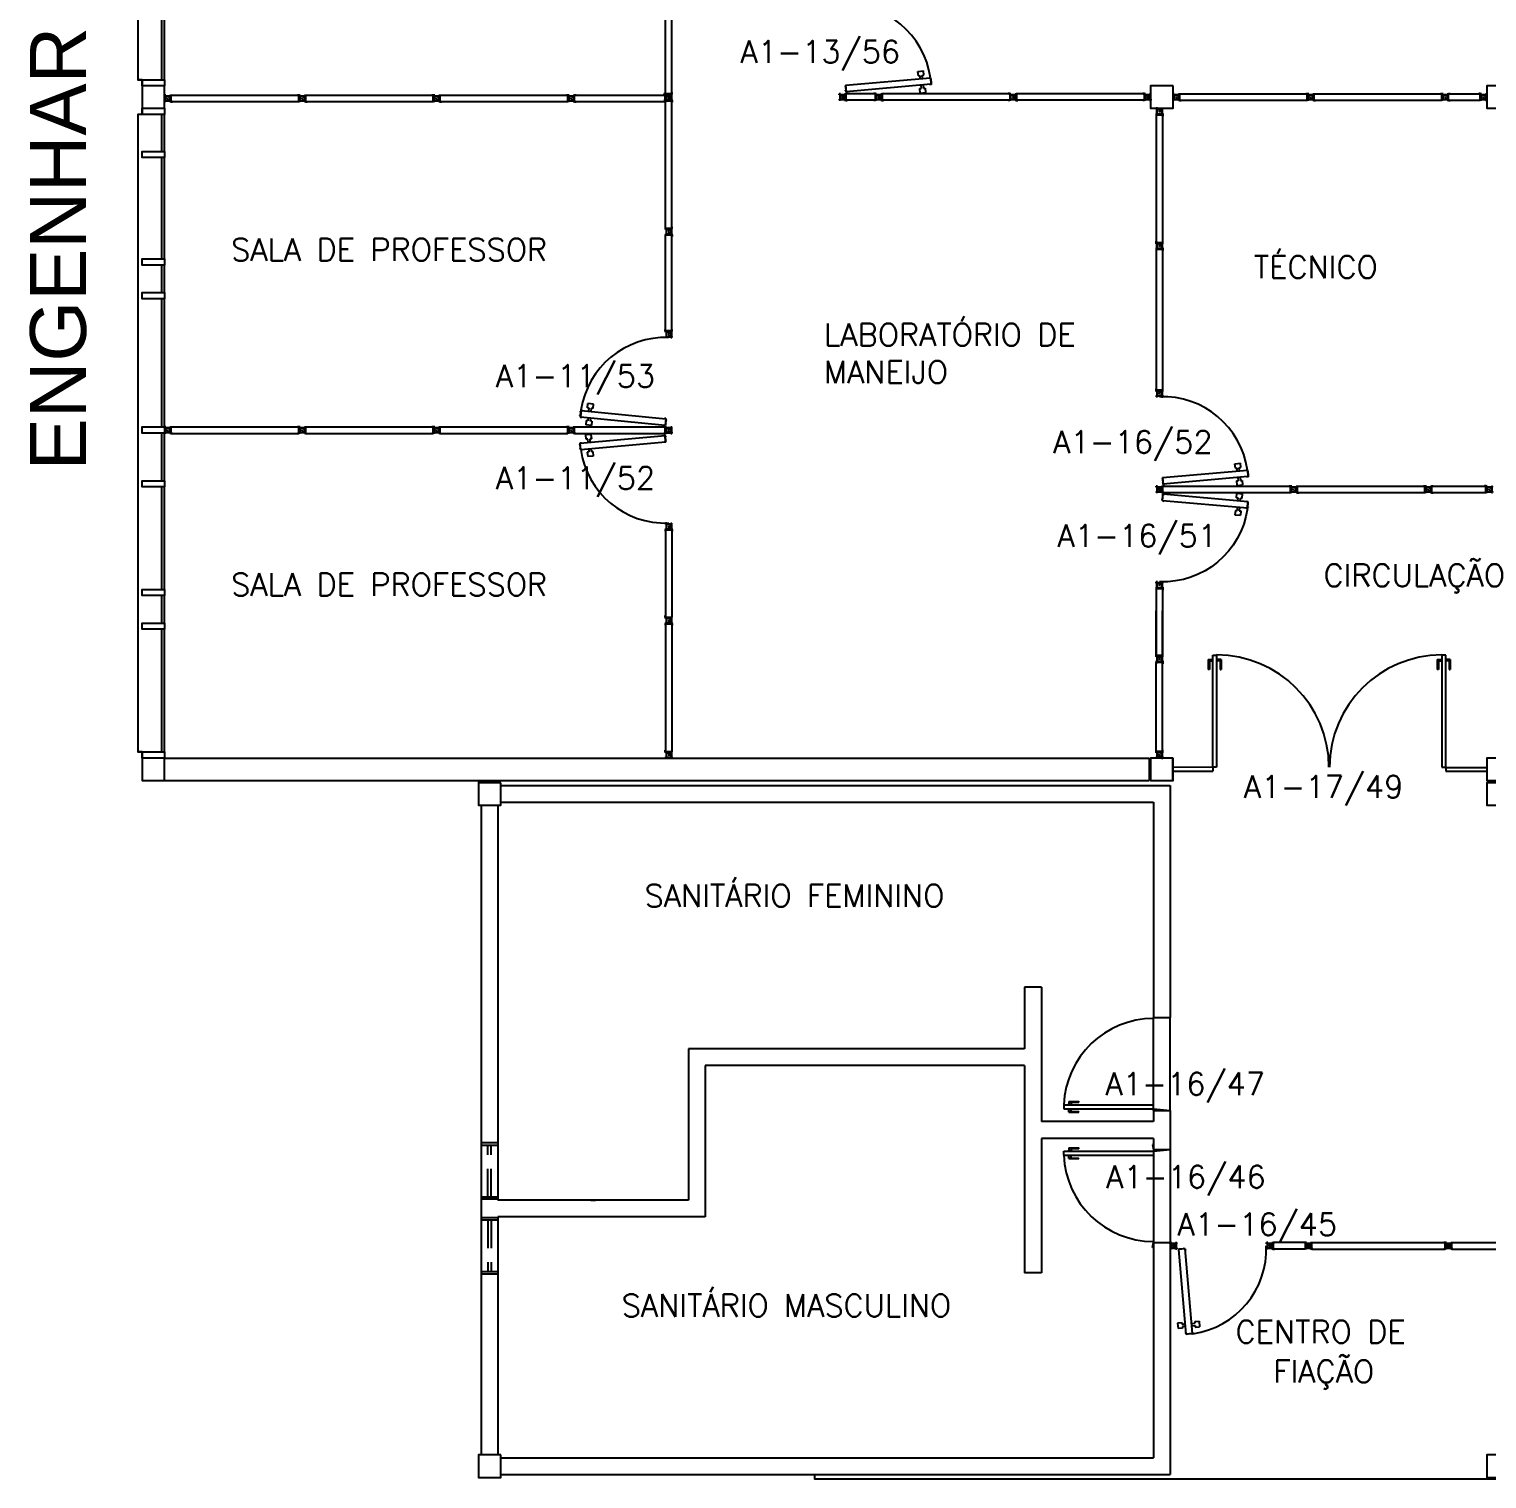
# Model space of a CAD drawing. Header units: millimetres. Extents: x 2280 to 2568, y 1267 to 1403.
# Drawn here: x 2287.02 to 2300.03, y 1309.5 to 1322.44 of the extents above; entities that cross this region are included whole.
import ezdxf

# ---------------------------------------------------------------- set-up
doc = ezdxf.new("R2010")
doc.units = ezdxf.units.MM
doc.linetypes.add('HIDDEN', pattern=[0.375, 0.25, -0.125])
for name, color, linetype in [('ALV', 2, 'Continuous'), ('ALVENARIA', 2, 'Continuous'), ('DIV', 2, 'Continuous'), ('ENDEREÇO NOVO', 2, 'Continuous'), ('ESQ', 1, 'Continuous'), ('ESTRUT', 2, 'Continuous'), ('JAN2', 1, 'HIDDEN'), ('MACANETA', 2, 'Continuous'), ('MARCO', 2, 'Continuous'), ('PL-Áreas-Depto', 2, 'Continuous'), ('PORTA', 2, 'Continuous'), ('SOLEIRA', 1, 'Continuous'), ('TEXTO', 2, 'Continuous'), ('USO', 2, 'Continuous')]:
    doc.layers.add(name, color=color, linetype=linetype)
doc.styles.get("Standard").update_dxf_attribs({"font": 'arial.ttf'})
doc.styles.add('UNB-100', font='simplex.shx', dxfattribs={"height": 0.2})

# ---------------------------------------------------------------- blocks, each defined once
blk = doc.blocks.new('DOOR80')
at = {"layer": 'MACANETA', "color": 1}
for p, q in [((-0.015, -0.665), (-0.01, -0.665)), ((-0.015, -0.755), (-0.015, -0.665)), ((-0.015, -0.755), (0.012, -0.755)), ((-0.01, -0.755), (-0.01, -0.665)), ((-0.01, -0.735), (0.012, -0.735)), ((0.012, -0.763), (0.012, -0.728)), ((0.012, -0.728), (0.015, -0.728)), ((0.012, -0.763), (0.015, -0.763)), ((0.053, -0.728), (0.05, -0.728)), ((0.053, -0.763), (0.05, -0.763)), ((0.053, -0.763), (0.053, -0.728)), ((0.075, -0.735), (0.053, -0.735)), ((0.08, -0.755), (0.053, -0.755)), ((0.08, -0.665), (0.075, -0.665)), ((0.075, -0.755), (0.075, -0.665)), ((0.08, -0.755), (0.08, -0.665))]:
    blk.add_line(p, q, dxfattribs=at)
at = {"layer": 'PORTA'}
for p, q in [((0.015, -0.8), (0.015, 0)), ((0.015, 0), (0.05, 0)), ((0.05, -0.8), (0.05, 0)), ((0.05, -0.8), (0.015, -0.8))]:
    blk.add_line(p, q, dxfattribs=at)
at = {"layer": 'PORTA', "color": 1}
blk.add_arc((0.02, 0), 0.8, 272.1491, 0, dxfattribs=at)
blk = doc.blocks.new('DOOR-80')
at = {"layer": 'MACANETA', "color": 1}
for p, q in [((-0.08, -0.755), (-0.08, -0.665)), ((-0.08, -0.665), (-0.075, -0.665)), ((-0.08, -0.755), (-0.053, -0.755)), ((-0.075, -0.755), (-0.075, -0.665)), ((-0.075, -0.735), (-0.053, -0.735)), ((-0.053, -0.728), (-0.05, -0.728)), ((-0.053, -0.763), (-0.053, -0.728)), ((-0.053, -0.763), (-0.05, -0.763)), ((-0.012, -0.728), (-0.015, -0.728)), ((-0.012, -0.763), (-0.015, -0.763)), ((-0.012, -0.763), (-0.012, -0.728)), ((0.01, -0.735), (-0.012, -0.735)), ((0.015, -0.755), (-0.012, -0.755)), ((0.01, -0.755), (0.01, -0.665)), ((0.015, -0.665), (0.01, -0.665)), ((0.015, -0.755), (0.015, -0.665))]:
    blk.add_line(p, q, dxfattribs=at)
at = {"layer": 'PORTA'}
for p, q in [((-0.05, -0.8), (-0.05, 0)), ((-0.015, 0), (-0.05, 0)), ((-0.015, -0.8), (-0.015, 0)), ((-0.05, -0.8), (-0.015, -0.8))]:
    blk.add_line(p, q, dxfattribs=at)
at = {"layer": 'PORTA', "color": 1}
blk.add_arc((-0.02, 0), 0.8, 180, 267.8509, dxfattribs=at)
blk = doc.blocks.new('ESQ6')
at = {"layer": 'ESQ'}
for p, q in [((-0.24, 5.745), (-0.24, 0.055)), ((-0.2, 5.745), (-0.24, 5.745)), ((-0.2, 5.745), (-0.2, 5.745)), ((-0.025, 5.415), (-0.025, 5.745)), ((0, 5.415), (0, 5.745)), ((-0.025, 4.455), (-0.025, 5.36)), ((0, 4.455), (0, 5.36)), ((-0.025, 4.155), (-0.025, 4.4)), ((0, 4.155), (0, 4.4)), ((-0.025, 2.955), (-0.025, 4.1)), ((0, 2.955), (0, 4.1)), ((-0.025, 2.475), (-0.025, 2.9)), ((0, 2.475), (0, 2.9)), ((-0.025, 1.505), (-0.025, 2.42)), ((0, 1.505), (0, 2.42)), ((-0.025, 1.205), (-0.025, 1.45)), ((0, 1.205), (0, 1.45)), ((-0.025, 0.055), (-0.025, 1.15)), ((0, 0.055), (0, 1.15)), ((-0.2, 0.055), (-0.24, 0.055))]:
    blk.add_line(p, q, dxfattribs=at)
for points in [[(0, 5.745), (-0.2, 5.745), (-0.2, 5.8), (0, 5.8)], [(0, 5.36), (-0.2, 5.36), (-0.2, 5.415), (0, 5.415)], [(0, 4.4), (-0.2, 4.4), (-0.2, 4.455), (0, 4.455)], [(0, 4.1), (-0.2, 4.1), (-0.2, 4.155), (0, 4.155)], [(0, 2.9), (-0.2, 2.9), (-0.2, 2.955), (0, 2.955)], [(0, 2.42), (-0.2, 2.42), (-0.2, 2.475), (0, 2.475)], [(0, 1.45), (-0.2, 1.45), (-0.2, 1.505), (0, 1.505)], [(0, 1.15), (-0.2, 1.15), (-0.2, 1.205), (0, 1.205)], [(0, 0), (-0.2, 0), (-0.2, 0.055), (0, 0.055)]]:
    blk.add_lwpolyline(points, close=True, dxfattribs=at)
blk = doc.blocks.new('DIV12')
for p, q in [((-0.005, 0), (0.005, 0)), ((0, -0.005), (0, 0.005)), ((0.024, 0.018), (0.028, 0.018)), ((0.024, 0.018), (0.024, 0.016)), ((0.024, 0.016), (0.028, 0.016)), ((0.028, 0.03), (0.043, 0.03)), ((0.028, 0.018), (0.028, 0.03)), ((0.028, -0.017), (0.028, 0.016)), ((0.03, 0.028), (1.169, 0.028)), ((0.03, -0.029), (0.03, 0.028)), ((0.043, 0.03), (0.043, 0.028)), ((1.157, 0.03), (1.157, 0.028)), ((1.171, 0.03), (1.157, 0.03)), ((1.169, -0.029), (1.169, 0.028)), ((1.171, 0.018), (1.171, 0.03)), ((1.176, 0.018), (1.171, 0.018)), ((1.176, 0.016), (1.171, 0.016)), ((1.171, -0.017), (1.171, 0.016)), ((1.176, 0.018), (1.176, 0.016)), ((1.195, 0), (1.205, 0)), ((1.2, -0.005), (1.2, 0.005)), ((0.024, -0.017), (0.028, -0.017)), ((0.024, -0.017), (0.024, -0.019)), ((0.024, -0.019), (0.028, -0.019)), ((0.028, -0.031), (0.028, -0.019)), ((0.028, -0.031), (0.043, -0.031)), ((0.03, -0.029), (1.169, -0.029)), ((0.043, -0.029), (0.043, -0.031)), ((1.157, -0.029), (1.157, -0.031)), ((1.171, -0.031), (1.157, -0.031)), ((1.176, -0.017), (1.171, -0.017)), ((1.176, -0.019), (1.171, -0.019)), ((1.171, -0.031), (1.171, -0.019)), ((1.176, -0.017), (1.176, -0.019))]:
    blk.add_line(p, q)
blk = doc.blocks.new('MTDIV')
for p, q in [((-0.0285, 0.0185), (-0.0285, 0.0285)), ((-0.0185, 0.0285), (-0.0285, 0.0285)), ((-0.0265, 0.0185), (-0.0285, 0.0185)), ((-0.0265, 0.0235), (-0.0265, 0.0265)), ((-0.0265, 0.0265), (-0.0185, 0.0265)), ((-0.0265, 0.0235), (0.0265, 0.0235)), ((-0.0215, 0.0235), (-0.0265, 0.0235)), ((-0.0265, 0.0185), (-0.0265, 0.0215)), ((-0.0265, 0.0215), (-0.0235, 0.0215)), ((-0.0235, 0.0215), (-0.0235, -0.0215)), ((-0.0215, 0.0235), (-0.0215, 0.0215)), ((-0.0215, 0.0215), (0.0215, 0.0215)), ((-0.0215, 0.0195), (0.0195, 0.0195)), ((-0.0215, 0.0195), (-0.0215, -0.0195)), ((-0.0185, 0.0265), (-0.0185, 0.0285)), ((-0.0049, 0), (0.0049, 0)), ((0, -0.0049), (0, 0.0049)), ((0.0115, 0.0095), (0.0115, 0.0075)), ((0.0195, 0.0095), (0.0115, 0.0095)), ((0.0215, 0.0075), (0.0115, 0.0075)), ((0.0135, 0.0075), (0.0135, 0.0055)), ((0.0215, 0.0055), (0.0135, 0.0055)), ((0.0185, 0.0265), (0.0185, 0.0285)), ((0.0185, 0.0285), (0.0285, 0.0285)), ((0.0185, 0.0265), (0.0265, 0.0265)), ((0.0195, 0.0195), (0.0195, 0.0095)), ((0.0215, 0.0235), (0.0215, 0.0075)), ((0.0215, 0.0235), (0.0265, 0.0235)), ((0.0215, 0.0055), (0.0215, -0.0055)), ((0.0235, 0.0215), (0.0235, -0.0215)), ((0.0265, 0.0215), (0.0235, 0.0215)), ((0.0265, 0.0235), (0.0265, 0.0265)), ((0.0265, 0.0185), (0.0265, 0.0215)), ((0.0265, 0.0185), (0.0285, 0.0185)), ((0.0285, 0.0185), (0.0285, 0.0285)), ((-0.0285, -0.0185), (-0.0285, -0.0285)), ((-0.0285, -0.0185), (-0.0265, -0.0185)), ((-0.0185, -0.0285), (-0.0285, -0.0285)), ((-0.0265, -0.0185), (-0.0265, -0.0215)), ((-0.0265, -0.0215), (-0.0235, -0.0215)), ((0.0265, -0.0235), (-0.0265, -0.0235)), ((-0.0265, -0.0235), (-0.0265, -0.0265)), ((-0.0215, -0.0235), (-0.0265, -0.0235)), ((-0.0185, -0.0265), (-0.0265, -0.0265)), ((-0.0215, -0.0195), (0.0195, -0.0195)), ((-0.0215, -0.0215), (0.0215, -0.0215)), ((-0.0215, -0.0215), (-0.0215, -0.0235)), ((-0.0185, -0.0265), (-0.0185, -0.0285)), ((0.0115, -0.0075), (0.0115, -0.0095)), ((0.0215, -0.0075), (0.0115, -0.0075)), ((0.0195, -0.0095), (0.0115, -0.0095)), ((0.0135, -0.0055), (0.0135, -0.0075)), ((0.0215, -0.0055), (0.0135, -0.0055)), ((0.0185, -0.0265), (0.0185, -0.0285)), ((0.0265, -0.0265), (0.0185, -0.0265)), ((0.0185, -0.0285), (0.0285, -0.0285)), ((0.0195, -0.0095), (0.0195, -0.0195)), ((0.0215, -0.0075), (0.0215, -0.0235)), ((0.0215, -0.0235), (0.0265, -0.0235)), ((0.0265, -0.0215), (0.0235, -0.0215)), ((0.0265, -0.0185), (0.0265, -0.0215)), ((0.0285, -0.0185), (0.0265, -0.0185)), ((0.0265, -0.0235), (0.0265, -0.0265)), ((0.0285, -0.0185), (0.0285, -0.0285))]:
    blk.add_line(p, q)
blk = doc.blocks.new('PLXD')
at = {"color": 2}
for p, q in [((-0.172, 0.786), (-0.161, 0.787)), ((-0.172, 0.786), (-0.171, 0.772)), ((-0.17, 0.784), (-0.114, 0.789)), ((-0.17, 0.784), (-0.103, 0.028)), ((-0.159, 0.792), (-0.161, 0.792)), ((-0.161, 0.792), (-0.161, 0.787)), ((-0.159, 0.792), (-0.159, 0.787)), ((-0.159, 0.787), (-0.126, 0.79)), ((-0.124, 0.795), (-0.126, 0.795)), ((-0.124, 0.795), (-0.124, 0.79)), ((-0.124, 0.79), (-0.112, 0.791)), ((-0.114, 0.789), (-0.046, 0.033)), ((-0.112, 0.791), (-0.11, 0.777)), ((-0.169, 0.772), (-0.171, 0.772)), ((-0.105, 0.026), (-0.106, 0.04)), ((-0.104, 0.04), (-0.106, 0.04)), ((-0.105, 0.026), (-0.093, 0.027)), ((-0.103, 0.028), (-0.046, 0.033)), ((-0.092, 0.022), (-0.093, 0.027)), ((-0.09, 0.022), (-0.092, 0.022)), ((-0.091, 0.027), (-0.058, 0.03)), ((-0.09, 0.022), (-0.091, 0.027)), ((-0.057, 0.025), (-0.058, 0.03)), ((-0.055, 0.025), (-0.057, 0.025)), ((-0.056, 0.03), (-0.044, 0.031)), ((-0.055, 0.025), (-0.056, 0.03)), ((-0.045, 0.045), (-0.047, 0.045)), ((-0.044, 0.031), (-0.045, 0.045)), ((-0.008, 0), (0.006, 0)), ((0, 0.007), (0, -0.006))]:
    blk.add_line(p, q, dxfattribs=at)
for p, q in [((-0.126, 0.795), (-0.126, 0.79)), ((-0.11, 0.777), (-0.112, 0.777))]:
    blk.add_line(p, q)
at = {"color": 1}
for p, q in [((-0.194, 0.727), (-0.233, 0.723)), ((-0.229, 0.673), (-0.233, 0.723)), ((-0.189, 0.677), (-0.229, 0.673)), ((-0.192, 0.712), (-0.194, 0.727)), ((-0.164, 0.714), (-0.192, 0.712)), ((-0.162, 0.694), (-0.19, 0.692)), ((-0.189, 0.677), (-0.19, 0.692)), ((-0.107, 0.719), (-0.079, 0.722)), ((-0.106, 0.7), (-0.077, 0.702)), ((-0.08, 0.737), (-0.041, 0.74)), ((-0.079, 0.722), (-0.08, 0.737)), ((-0.076, 0.687), (-0.077, 0.702)), ((-0.076, 0.687), (-0.036, 0.691)), ((-0.036, 0.691), (-0.041, 0.74))]:
    blk.add_line(p, q, dxfattribs=at)
blk.add_arc((-0.064, 0.029), 0.764, 98.125, 182.1419, dxfattribs=at)
blk = doc.blocks.new('PLXE')
at = {"color": 2}
for p, q in [((0.121, 0.788), (0.047, 0.032)), ((0.178, 0.782), (0.103, 0.027)), ((0.119, 0.79), (0.118, 0.776)), ((0.131, 0.789), (0.119, 0.79)), ((0.178, 0.782), (0.121, 0.788)), ((0.131, 0.794), (0.133, 0.794)), ((0.131, 0.794), (0.131, 0.789)), ((0.133, 0.794), (0.133, 0.789)), ((0.166, 0.786), (0.133, 0.789)), ((0.166, 0.791), (0.168, 0.79)), ((0.166, 0.791), (0.166, 0.786)), ((0.168, 0.79), (0.168, 0.785)), ((0.18, 0.784), (0.168, 0.785)), ((0.18, 0.784), (0.178, 0.77)), ((0.118, 0.776), (0.12, 0.776)), ((0.176, 0.77), (0.178, 0.77)), ((-0.008, 0), (0.008, 0)), ((0, 0.006), (0, -0.007)), ((0.044, 0.031), (0.046, 0.045)), ((0.056, 0.029), (0.044, 0.031)), ((0.046, 0.045), (0.048, 0.045)), ((0.103, 0.027), (0.047, 0.032)), ((0.056, 0.024), (0.056, 0.029)), ((0.056, 0.024), (0.058, 0.024)), ((0.091, 0.026), (0.058, 0.029)), ((0.058, 0.024), (0.058, 0.029)), ((0.091, 0.021), (0.091, 0.026)), ((0.091, 0.021), (0.093, 0.021)), ((0.105, 0.025), (0.093, 0.026)), ((0.093, 0.021), (0.093, 0.026)), ((0.104, 0.039), (0.106, 0.039)), ((0.105, 0.025), (0.106, 0.039))]:
    blk.add_line(p, q, dxfattribs=at)
at = {"color": 1}
for p, q in [((0.043, 0.69), (0.048, 0.74)), ((0.082, 0.686), (0.043, 0.69)), ((0.087, 0.736), (0.048, 0.74)), ((0.082, 0.686), (0.084, 0.701)), ((0.112, 0.698), (0.084, 0.701)), ((0.086, 0.721), (0.087, 0.736)), ((0.114, 0.718), (0.086, 0.721)), ((0.169, 0.693), (0.197, 0.69)), ((0.171, 0.713), (0.199, 0.71)), ((0.195, 0.675), (0.197, 0.69)), ((0.195, 0.675), (0.235, 0.671)), ((0.199, 0.71), (0.2, 0.725)), ((0.2, 0.725), (0.24, 0.721)), ((0.235, 0.671), (0.24, 0.721))]:
    blk.add_line(p, q, dxfattribs=at)
blk.add_arc((0.065, 0.028), 0.764, 357.9063, 81.358, dxfattribs=at)
blk = doc.blocks.new('PDFT')
at = {"color": 1}
for p, q in [((0.318, 0.979), (0.318, 0.889)), ((0.318, 0.979), (0.358, 0.979)), ((0.328, 0.969), (0.328, 0.889)), ((0.328, 0.969), (0.358, 0.969)), ((0.433, 0.979), (0.393, 0.979)), ((0.423, 0.969), (0.393, 0.969)), ((0.423, 0.969), (0.423, 0.889)), ((0.433, 0.979), (0.433, 0.889)), ((2.362, 0.979), (2.362, 0.889)), ((2.362, 0.979), (2.402, 0.979)), ((2.372, 0.969), (2.372, 0.889)), ((2.372, 0.969), (2.402, 0.969)), ((2.477, 0.979), (2.437, 0.979)), ((2.467, 0.969), (2.437, 0.969)), ((2.467, 0.969), (2.467, 0.889)), ((2.477, 0.979), (2.477, 0.889)), ((0.328, 0.889), (0.318, 0.889)), ((0.423, 0.889), (0.433, 0.889)), ((2.372, 0.889), (2.362, 0.889)), ((2.467, 0.889), (2.477, 0.889))]:
    blk.add_line(p, q, dxfattribs=at)
at = {"color": 2}
for p, q in [((0.358, 0.018), (0.358, 1.019)), ((0.358, 1.019), (0.393, 1.019)), ((0.393, 1.019), (0.393, 0.018)), ((2.402, 1.019), (2.402, 0.018)), ((2.437, 1.019), (2.402, 1.019)), ((2.437, 0.018), (2.437, 1.019)), ((0.358, 0.018), (0, 0.017)), ((0, 0.017), (0, -0.017)), ((0.393, 0.018), (0.358, 0.018)), ((0.358, 0.018), (0.358, -0.017)), ((2.402, 0.018), (2.437, 0.018)), ((2.437, 0.017), (2.437, -0.017)), ((2.437, 0.017), (2.805, 0.017)), ((2.805, 0.017), (2.805, -0.017)), ((0, -0.017), (0.358, -0.017)), ((2.437, -0.017), (2.805, -0.017))]:
    blk.add_line(p, q, dxfattribs=at)
at = {"color": 1}
for centre, start, end in [((0.393, 0.018), 0.0837, 90), ((2.402, 0.018), 90, 179.9163)]:
    blk.add_arc(centre, 1.002, start, end, dxfattribs=at)
blk = doc.blocks.new('DIV125')
for p, q in [((0, -0.011), (0, 0.011)), ((0.024, 0.018), (0.028, 0.018)), ((0.024, 0.018), (0.024, 0.016)), ((0.024, 0.016), (0.028, 0.016)), ((0.028, 0.03), (0.043, 0.03)), ((0.028, 0.018), (0.028, 0.03)), ((0.028, -0.017), (0.028, 0.016)), ((0.03, 0.028), (1.219, 0.028)), ((0.03, -0.029), (0.03, 0.028)), ((0.043, 0.03), (0.043, 0.028)), ((1.221, 0.03), (1.207, 0.03)), ((1.207, 0.03), (1.207, 0.028)), ((1.219, -0.029), (1.219, 0.028)), ((1.221, 0.018), (1.221, 0.03)), ((1.226, 0.018), (1.221, 0.018)), ((1.221, -0.017), (1.221, 0.016)), ((1.226, 0.016), (1.221, 0.016)), ((1.226, 0.018), (1.226, 0.016)), ((1.25, -0.011), (1.25, 0.011)), ((0.01, 0), (-0.012, 0)), ((0.024, -0.017), (0.028, -0.017)), ((0.024, -0.017), (0.024, -0.019)), ((0.024, -0.019), (0.028, -0.019)), ((0.028, -0.031), (0.028, -0.019)), ((0.028, -0.031), (0.043, -0.031)), ((0.03, -0.029), (1.219, -0.029)), ((0.043, -0.029), (0.043, -0.031)), ((1.207, -0.029), (1.207, -0.031)), ((1.221, -0.031), (1.207, -0.031)), ((1.226, -0.017), (1.221, -0.017)), ((1.221, -0.031), (1.221, -0.019)), ((1.226, -0.019), (1.221, -0.019)), ((1.226, -0.017), (1.226, -0.019)), ((1.24, 0), (1.262, 0))]:
    blk.add_line(p, q)

msp = doc.modelspace()

# ---------------------------------------------------------------- linework, layer by layer
at = {"layer": 'ALV'}
for p, q in [((2297.019, 1315.938), (2297.019, 1315.738)), ((2297.228, 1315.938), (2297.228, 1315.738)), ((2300.032, 1315.938), (2300.032, 1315.738))]:
    msp.add_line(p, q, dxfattribs=at)
at = {"layer": 'ALVENARIA'}
for p, q in [((2288.232, 1315.938), (2297.019, 1315.938)), ((2288.232, 1315.738), (2297.019, 1315.738)), ((2291.232, 1315.693), (2297.207, 1315.693)), ((2297.207, 1315.693), (2297.207, 1313.623)), ((2291.057, 1315.518), (2291.057, 1309.718)), ((2291.207, 1315.518), (2291.207, 1311.993)), ((2291.232, 1315.543), (2297.057, 1315.543)), ((2297.057, 1315.543), (2297.057, 1313.623)), ((2296.057, 1313.893), (2295.907, 1313.893)), ((2295.907, 1313.893), (2295.907, 1313.343)), ((2296.057, 1313.893), (2296.057, 1312.693)), ((2297.057, 1313.623), (2297.207, 1313.623)), ((2295.907, 1313.343), (2292.907, 1313.343)), ((2292.907, 1313.343), (2292.907, 1311.993)), ((2295.907, 1313.193), (2293.057, 1313.193)), ((2293.057, 1313.193), (2293.057, 1311.843)), ((2295.907, 1313.193), (2295.907, 1311.343)), ((2297.057, 1312.793), (2297.057, 1312.693)), ((2297.057, 1312.793), (2297.207, 1312.793)), ((2297.057, 1312.793), (2297.057, 1312.693)), ((2297.207, 1312.793), (2297.207, 1309.543)), ((2297.207, 1312.793), (2297.207, 1312.443)), ((2297.057, 1312.693), (2296.057, 1312.693)), ((2291.207, 1312.503), (2291.057, 1312.503)), ((2297.057, 1312.543), (2296.057, 1312.543)), ((2296.057, 1312.543), (2296.057, 1311.343)), ((2297.057, 1312.543), (2297.057, 1312.443)), ((2297.057, 1312.443), (2297.207, 1312.443)), ((2291.057, 1312.003), (2291.207, 1312.003)), ((2292.907, 1311.993), (2291.207, 1311.993)), ((2292.037, 1311.993), (2292.077, 1311.993)), ((2291.207, 1311.833), (2291.057, 1311.833)), ((2293.057, 1311.843), (2291.207, 1311.843)), ((2291.207, 1311.843), (2291.207, 1309.718)), ((2297.057, 1311.613), (2297.057, 1309.693)), ((2297.057, 1311.613), (2297.207, 1311.613)), ((2297.207, 1311.613), (2297.207, 1309.543)), ((2291.057, 1311.333), (2291.207, 1311.333)), ((2296.057, 1311.343), (2295.907, 1311.343)), ((2291.232, 1309.693), (2297.057, 1309.693)), ((2291.232, 1309.543), (2297.207, 1309.543))]:
    msp.add_line(p, q, dxfattribs=at)
at = {"layer": 'DIV'}
for p, q in [((2291.884, 1321.845), (2291.889, 1321.845)), ((2291.884, 1321.845), (2291.884, 1321.843)), ((2291.884, 1321.843), (2291.889, 1321.843)), ((2291.889, 1321.857), (2291.904, 1321.857)), ((2291.889, 1321.845), (2291.889, 1321.857)), ((2291.889, 1321.81), (2291.889, 1321.843)), ((2291.891, 1321.855), (2292.7, 1321.855)), ((2291.891, 1321.798), (2291.891, 1321.855)), ((2291.904, 1321.857), (2291.904, 1321.855)), ((2292.702, 1321.867), (2292.688, 1321.867)), ((2292.688, 1321.867), (2292.688, 1321.865)), ((2292.702, 1321.857), (2292.688, 1321.857)), ((2292.688, 1321.857), (2292.688, 1321.855)), ((2292.7, 1321.808), (2292.7, 1321.865)), ((2292.7, 1321.798), (2292.7, 1321.855)), ((2292.702, 1321.855), (2292.702, 1321.867)), ((2292.702, 1321.845), (2292.702, 1321.857)), ((2292.707, 1321.855), (2292.702, 1321.855)), ((2292.702, 1321.82), (2292.702, 1321.853)), ((2292.707, 1321.853), (2292.702, 1321.853)), ((2292.707, 1321.845), (2292.702, 1321.845)), ((2292.702, 1321.81), (2292.702, 1321.843)), ((2292.707, 1321.843), (2292.702, 1321.843)), ((2292.707, 1321.855), (2292.707, 1321.853)), ((2292.707, 1321.845), (2292.707, 1321.843)), ((2292.731, 1321.831), (2292.731, 1321.842)), ((2294.287, 1321.838), (2294.277, 1321.838)), ((2294.282, 1321.844), (2294.282, 1321.833)), ((2294.306, 1321.855), (2294.306, 1321.857)), ((2294.306, 1321.857), (2294.311, 1321.857)), ((2294.306, 1321.855), (2294.311, 1321.855)), ((2294.311, 1321.869), (2294.311, 1321.857)), ((2294.311, 1321.869), (2294.325, 1321.869)), ((2294.311, 1321.855), (2294.311, 1321.822)), ((2294.313, 1321.867), (2294.313, 1321.81)), ((2294.573, 1321.867), (2294.313, 1321.867)), ((2294.325, 1321.867), (2294.325, 1321.869)), ((2294.575, 1321.869), (2294.561, 1321.869)), ((2294.561, 1321.867), (2294.561, 1321.869)), ((2294.573, 1321.867), (2294.573, 1321.81)), ((2294.575, 1321.869), (2294.575, 1321.857)), ((2294.58, 1321.857), (2294.575, 1321.857)), ((2294.58, 1321.855), (2294.575, 1321.855)), ((2294.575, 1321.855), (2294.575, 1321.822)), ((2294.58, 1321.855), (2294.58, 1321.857)), ((2294.609, 1321.838), (2294.599, 1321.838)), ((2294.604, 1321.844), (2294.604, 1321.833)), ((2299.656, 1321.838), (2299.666, 1321.838)), ((2299.661, 1321.833), (2299.661, 1321.844)), ((2299.684, 1321.857), (2299.684, 1321.855)), ((2299.684, 1321.857), (2299.689, 1321.857)), ((2299.684, 1321.855), (2299.689, 1321.855)), ((2299.689, 1321.857), (2299.689, 1321.869)), ((2299.689, 1321.869), (2299.704, 1321.869)), ((2299.689, 1321.822), (2299.689, 1321.855)), ((2299.691, 1321.81), (2299.691, 1321.867)), ((2299.691, 1321.867), (2299.972, 1321.867)), ((2299.704, 1321.869), (2299.704, 1321.867)), ((2299.974, 1321.869), (2299.96, 1321.869)), ((2299.96, 1321.869), (2299.96, 1321.867)), ((2299.972, 1321.81), (2299.972, 1321.867)), ((2299.974, 1321.857), (2299.974, 1321.869)), ((2299.979, 1321.857), (2299.974, 1321.857)), ((2299.974, 1321.822), (2299.974, 1321.855)), ((2299.979, 1321.855), (2299.974, 1321.855)), ((2299.979, 1321.857), (2299.979, 1321.855)), ((2299.997, 1321.838), (2300.008, 1321.838)), ((2300.002, 1321.833), (2300.002, 1321.844)), ((2291.856, 1321.826), (2291.866, 1321.826)), ((2291.861, 1321.821), (2291.861, 1321.831)), ((2291.884, 1321.81), (2291.889, 1321.81)), ((2291.884, 1321.81), (2291.884, 1321.808)), ((2291.884, 1321.808), (2291.889, 1321.808)), ((2291.889, 1321.796), (2291.889, 1321.808)), ((2291.889, 1321.796), (2291.904, 1321.796)), ((2291.891, 1321.798), (2292.7, 1321.798)), ((2291.904, 1321.798), (2291.904, 1321.796)), ((2292.688, 1321.808), (2292.688, 1321.806)), ((2292.702, 1321.806), (2292.688, 1321.806)), ((2292.688, 1321.798), (2292.688, 1321.796)), ((2292.702, 1321.796), (2292.688, 1321.796)), ((2292.707, 1321.82), (2292.702, 1321.82)), ((2292.702, 1321.806), (2292.702, 1321.818)), ((2292.707, 1321.818), (2292.702, 1321.818)), ((2292.707, 1321.81), (2292.702, 1321.81)), ((2292.702, 1321.796), (2292.702, 1321.808)), ((2292.707, 1321.808), (2292.702, 1321.808)), ((2292.707, 1321.82), (2292.707, 1321.818)), ((2292.707, 1321.81), (2292.707, 1321.808)), ((2292.726, 1321.836), (2292.736, 1321.836)), ((2292.726, 1321.826), (2292.736, 1321.826)), ((2292.731, 1321.821), (2292.731, 1321.831)), ((2294.306, 1321.82), (2294.306, 1321.822)), ((2294.306, 1321.822), (2294.311, 1321.822)), ((2294.306, 1321.82), (2294.311, 1321.82)), ((2294.311, 1321.82), (2294.311, 1321.808)), ((2294.311, 1321.808), (2294.325, 1321.808)), ((2294.573, 1321.81), (2294.313, 1321.81)), ((2294.325, 1321.808), (2294.325, 1321.81)), ((2294.561, 1321.808), (2294.561, 1321.81)), ((2294.575, 1321.808), (2294.561, 1321.808)), ((2294.58, 1321.822), (2294.575, 1321.822)), ((2294.58, 1321.82), (2294.575, 1321.82)), ((2294.575, 1321.82), (2294.575, 1321.808)), ((2294.58, 1321.82), (2294.58, 1321.822)), ((2299.684, 1321.822), (2299.684, 1321.82)), ((2299.684, 1321.822), (2299.689, 1321.822)), ((2299.684, 1321.82), (2299.689, 1321.82)), ((2299.689, 1321.808), (2299.689, 1321.82)), ((2299.689, 1321.808), (2299.704, 1321.808)), ((2299.691, 1321.81), (2299.972, 1321.81)), ((2299.704, 1321.81), (2299.704, 1321.808)), ((2299.96, 1321.81), (2299.96, 1321.808)), ((2299.974, 1321.808), (2299.96, 1321.808)), ((2299.979, 1321.822), (2299.974, 1321.822)), ((2299.974, 1321.808), (2299.974, 1321.82)), ((2299.979, 1321.82), (2299.974, 1321.82)), ((2299.979, 1321.822), (2299.979, 1321.82)), ((2292.712, 1320.608), (2292.7, 1320.608)), ((2292.7, 1320.608), (2292.7, 1320.594)), ((2292.7, 1320.594), (2292.702, 1320.594)), ((2292.702, 1319.751), (2292.702, 1320.606)), ((2292.759, 1320.606), (2292.702, 1320.606)), ((2292.712, 1320.613), (2292.714, 1320.613)), ((2292.712, 1320.613), (2292.712, 1320.608)), ((2292.714, 1320.613), (2292.714, 1320.608)), ((2292.747, 1320.608), (2292.714, 1320.608)), ((2292.736, 1320.636), (2292.726, 1320.636)), ((2292.731, 1320.631), (2292.731, 1320.642)), ((2292.747, 1320.613), (2292.749, 1320.613)), ((2292.747, 1320.613), (2292.747, 1320.608)), ((2292.749, 1320.613), (2292.749, 1320.608)), ((2292.761, 1320.608), (2292.749, 1320.608)), ((2292.759, 1319.751), (2292.759, 1320.606)), ((2292.759, 1320.594), (2292.761, 1320.594)), ((2292.761, 1320.608), (2292.761, 1320.594)), ((2297.08, 1320.481), (2297.08, 1320.467)), ((2297.08, 1320.481), (2297.141, 1320.481)), ((2297.082, 1320.467), (2297.08, 1320.467)), ((2297.082, 1320.479), (2297.139, 1320.479)), ((2297.082, 1320.479), (2297.082, 1319.223)), ((2297.139, 1320.479), (2297.139, 1319.223)), ((2297.141, 1320.467), (2297.139, 1320.467)), ((2297.141, 1320.481), (2297.141, 1320.467)), ((2292.7, 1319.763), (2292.702, 1319.763)), ((2292.7, 1319.749), (2292.7, 1319.763)), ((2292.759, 1319.763), (2292.761, 1319.763)), ((2292.761, 1319.749), (2292.761, 1319.763)), ((2292.712, 1319.749), (2292.7, 1319.749)), ((2292.759, 1319.751), (2292.702, 1319.751)), ((2292.712, 1319.744), (2292.712, 1319.749)), ((2292.712, 1319.744), (2292.714, 1319.744)), ((2292.714, 1319.744), (2292.714, 1319.749)), ((2292.747, 1319.749), (2292.714, 1319.749)), ((2292.736, 1319.72), (2292.726, 1319.72)), ((2292.731, 1319.715), (2292.731, 1319.725)), ((2292.747, 1319.744), (2292.747, 1319.749)), ((2292.747, 1319.744), (2292.749, 1319.744)), ((2292.749, 1319.744), (2292.749, 1319.749)), ((2292.761, 1319.749), (2292.749, 1319.749)), ((2297.08, 1319.235), (2297.082, 1319.235)), ((2297.08, 1319.221), (2297.08, 1319.235)), ((2297.092, 1319.221), (2297.08, 1319.221)), ((2297.139, 1319.223), (2297.082, 1319.223)), ((2297.092, 1319.216), (2297.092, 1319.221)), ((2297.092, 1319.216), (2297.094, 1319.216)), ((2297.094, 1319.216), (2297.094, 1319.221)), ((2297.127, 1319.221), (2297.094, 1319.221)), ((2297.116, 1319.192), (2297.106, 1319.192)), ((2297.111, 1319.187), (2297.111, 1319.198)), ((2297.127, 1319.216), (2297.127, 1319.221)), ((2297.127, 1319.216), (2297.129, 1319.216)), ((2297.129, 1319.216), (2297.129, 1319.221)), ((2297.141, 1319.221), (2297.129, 1319.221)), ((2297.139, 1319.235), (2297.141, 1319.235)), ((2297.141, 1319.221), (2297.141, 1319.235)), ((2291.856, 1318.865), (2291.866, 1318.865)), ((2291.861, 1318.86), (2291.861, 1318.87)), ((2291.884, 1318.883), (2291.889, 1318.883)), ((2291.884, 1318.883), (2291.884, 1318.881)), ((2291.884, 1318.881), (2291.889, 1318.881)), ((2291.884, 1318.848), (2291.889, 1318.848)), ((2291.884, 1318.848), (2291.884, 1318.846)), ((2291.884, 1318.846), (2291.889, 1318.846)), ((2291.889, 1318.895), (2291.904, 1318.895)), ((2291.889, 1318.883), (2291.889, 1318.895)), ((2291.889, 1318.848), (2291.889, 1318.881)), ((2291.889, 1318.834), (2291.889, 1318.846)), ((2291.891, 1318.893), (2292.7, 1318.893)), ((2291.891, 1318.836), (2291.891, 1318.893)), ((2291.904, 1318.895), (2291.904, 1318.893)), ((2292.702, 1318.895), (2292.688, 1318.895)), ((2292.688, 1318.895), (2292.688, 1318.893)), ((2292.702, 1318.893), (2292.688, 1318.893)), ((2292.688, 1318.893), (2292.688, 1318.891)), ((2292.7, 1318.836), (2292.7, 1318.893)), ((2292.7, 1318.834), (2292.7, 1318.891)), ((2292.702, 1318.883), (2292.702, 1318.895)), ((2292.702, 1318.881), (2292.702, 1318.893)), ((2292.707, 1318.883), (2292.702, 1318.883)), ((2292.702, 1318.848), (2292.702, 1318.881)), ((2292.707, 1318.881), (2292.702, 1318.881)), ((2292.707, 1318.881), (2292.702, 1318.881)), ((2292.702, 1318.846), (2292.702, 1318.879)), ((2292.707, 1318.879), (2292.702, 1318.879)), ((2292.707, 1318.848), (2292.702, 1318.848)), ((2292.702, 1318.834), (2292.702, 1318.846)), ((2292.707, 1318.846), (2292.702, 1318.846)), ((2292.707, 1318.846), (2292.702, 1318.846)), ((2292.707, 1318.883), (2292.707, 1318.881)), ((2292.707, 1318.881), (2292.707, 1318.879)), ((2292.707, 1318.848), (2292.707, 1318.846)), ((2292.707, 1318.846), (2292.707, 1318.844)), ((2292.726, 1318.865), (2292.736, 1318.865)), ((2292.726, 1318.863), (2292.736, 1318.863)), ((2292.731, 1318.86), (2292.731, 1318.87)), ((2292.731, 1318.858), (2292.731, 1318.868)), ((2291.889, 1318.834), (2291.904, 1318.834)), ((2291.891, 1318.836), (2292.7, 1318.836)), ((2291.904, 1318.836), (2291.904, 1318.834)), ((2292.688, 1318.836), (2292.688, 1318.834)), ((2292.702, 1318.834), (2292.688, 1318.834)), ((2292.688, 1318.834), (2292.688, 1318.832)), ((2292.702, 1318.832), (2292.688, 1318.832)), ((2292.702, 1318.832), (2292.702, 1318.844)), ((2292.707, 1318.844), (2292.702, 1318.844)), ((2299.506, 1318.336), (2299.516, 1318.336)), ((2299.511, 1318.331), (2299.511, 1318.342)), ((2299.534, 1318.355), (2299.539, 1318.355)), ((2299.534, 1318.355), (2299.534, 1318.353)), ((2299.534, 1318.353), (2299.539, 1318.353)), ((2299.539, 1318.367), (2299.554, 1318.367)), ((2299.539, 1318.355), (2299.539, 1318.367)), ((2299.539, 1318.32), (2299.539, 1318.353)), ((2299.541, 1318.365), (2300.023, 1318.365)), ((2299.541, 1318.308), (2299.541, 1318.365)), ((2299.554, 1318.367), (2299.554, 1318.365)), ((2300.011, 1318.367), (2300.011, 1318.365)), ((2300.025, 1318.367), (2300.011, 1318.367)), ((2300.023, 1318.308), (2300.023, 1318.365)), ((2300.025, 1318.355), (2300.025, 1318.367)), ((2300.03, 1318.355), (2300.025, 1318.355)), ((2300.03, 1318.353), (2300.025, 1318.353)), ((2300.025, 1318.32), (2300.025, 1318.353)), ((2300.03, 1318.355), (2300.03, 1318.353)), ((2299.534, 1318.32), (2299.539, 1318.32)), ((2299.534, 1318.32), (2299.534, 1318.318)), ((2299.534, 1318.318), (2299.539, 1318.318)), ((2299.539, 1318.306), (2299.539, 1318.318)), ((2299.539, 1318.306), (2299.554, 1318.306)), ((2299.541, 1318.308), (2300.023, 1318.308)), ((2299.554, 1318.308), (2299.554, 1318.306)), ((2300.011, 1318.308), (2300.011, 1318.306)), ((2300.025, 1318.306), (2300.011, 1318.306)), ((2300.03, 1318.32), (2300.025, 1318.32)), ((2300.03, 1318.318), (2300.025, 1318.318)), ((2300.025, 1318.306), (2300.025, 1318.318)), ((2300.03, 1318.32), (2300.03, 1318.318)), ((2292.7, 1317.978), (2292.7, 1317.963)), ((2292.7, 1317.978), (2292.712, 1317.978)), ((2292.702, 1317.963), (2292.7, 1317.963)), ((2292.702, 1317.976), (2292.702, 1317.197)), ((2292.702, 1317.976), (2292.759, 1317.976)), ((2292.712, 1317.983), (2292.712, 1317.978)), ((2292.714, 1317.983), (2292.712, 1317.983)), ((2292.714, 1317.983), (2292.714, 1317.978)), ((2292.714, 1317.978), (2292.747, 1317.978)), ((2292.726, 1318.006), (2292.736, 1318.006)), ((2292.731, 1318.011), (2292.731, 1318.001)), ((2292.747, 1317.983), (2292.747, 1317.978)), ((2292.749, 1317.983), (2292.747, 1317.983)), ((2292.749, 1317.983), (2292.749, 1317.978)), ((2292.749, 1317.978), (2292.761, 1317.978)), ((2292.759, 1317.976), (2292.759, 1317.197)), ((2292.761, 1317.963), (2292.759, 1317.963)), ((2292.761, 1317.978), (2292.761, 1317.963)), ((2297.08, 1317.452), (2297.08, 1317.438)), ((2297.08, 1317.452), (2297.141, 1317.452)), ((2297.082, 1317.438), (2297.08, 1317.438)), ((2297.082, 1317.45), (2297.139, 1317.45)), ((2297.082, 1317.45), (2297.082, 1316.853)), ((2297.139, 1317.45), (2297.139, 1316.853)), ((2297.141, 1317.438), (2297.139, 1317.438)), ((2297.141, 1317.452), (2297.141, 1317.438)), ((2292.702, 1317.209), (2292.7, 1317.209)), ((2292.7, 1317.195), (2292.7, 1317.209)), ((2292.7, 1317.195), (2292.712, 1317.195)), ((2292.702, 1317.197), (2292.759, 1317.197)), ((2292.712, 1317.19), (2292.712, 1317.195)), ((2292.714, 1317.19), (2292.712, 1317.19)), ((2292.714, 1317.195), (2292.747, 1317.195)), ((2292.714, 1317.19), (2292.714, 1317.195)), ((2292.726, 1317.166), (2292.736, 1317.166)), ((2292.731, 1317.171), (2292.731, 1317.161)), ((2292.747, 1317.19), (2292.747, 1317.195)), ((2292.749, 1317.19), (2292.747, 1317.19)), ((2292.749, 1317.195), (2292.761, 1317.195)), ((2292.749, 1317.19), (2292.749, 1317.195)), ((2292.761, 1317.209), (2292.759, 1317.209)), ((2292.761, 1317.195), (2292.761, 1317.209)), ((2297.082, 1316.853), (2297.082, 1317.252)), ((2297.139, 1316.853), (2297.139, 1317.252)), ((2297.08, 1316.866), (2297.082, 1316.866)), ((2297.08, 1316.851), (2297.08, 1316.866)), ((2297.092, 1316.851), (2297.08, 1316.851)), ((2297.08, 1316.794), (2297.08, 1316.78)), ((2297.092, 1316.794), (2297.08, 1316.794)), ((2297.139, 1316.853), (2297.082, 1316.853)), ((2297.139, 1316.792), (2297.082, 1316.792)), ((2297.082, 1315.997), (2297.082, 1316.792)), ((2297.092, 1316.846), (2297.092, 1316.851)), ((2297.092, 1316.846), (2297.094, 1316.846)), ((2297.092, 1316.799), (2297.092, 1316.794)), ((2297.094, 1316.846), (2297.094, 1316.851)), ((2297.127, 1316.851), (2297.094, 1316.851)), ((2297.094, 1316.799), (2297.094, 1316.794)), ((2297.127, 1316.794), (2297.094, 1316.794)), ((2297.127, 1316.846), (2297.127, 1316.851)), ((2297.127, 1316.846), (2297.129, 1316.846)), ((2297.127, 1316.799), (2297.127, 1316.794)), ((2297.129, 1316.846), (2297.129, 1316.851)), ((2297.141, 1316.851), (2297.129, 1316.851)), ((2297.129, 1316.799), (2297.129, 1316.794)), ((2297.141, 1316.794), (2297.129, 1316.794)), ((2297.139, 1316.866), (2297.141, 1316.866)), ((2297.139, 1315.997), (2297.139, 1316.792)), ((2297.139, 1316.78), (2297.141, 1316.78)), ((2297.141, 1316.851), (2297.141, 1316.866)), ((2297.141, 1316.794), (2297.141, 1316.78)), ((2297.08, 1316.01), (2297.082, 1316.01)), ((2297.08, 1315.995), (2297.08, 1316.01)), ((2297.092, 1315.995), (2297.08, 1315.995)), ((2297.139, 1315.997), (2297.082, 1315.997)), ((2297.092, 1315.99), (2297.092, 1315.995)), ((2297.092, 1315.99), (2297.094, 1315.99)), ((2297.094, 1315.99), (2297.094, 1315.995)), ((2297.127, 1315.995), (2297.094, 1315.995)), ((2297.127, 1315.99), (2297.127, 1315.995)), ((2297.127, 1315.99), (2297.129, 1315.99)), ((2297.129, 1315.99), (2297.129, 1315.995)), ((2297.139, 1316.01), (2297.141, 1316.01)), ((2297.141, 1315.995), (2297.141, 1316.01)), ((2298.1, 1311.585), (2298.089, 1311.585)), ((2298.095, 1311.59), (2298.095, 1311.58)), ((2298.118, 1311.601), (2298.118, 1311.603)), ((2298.118, 1311.603), (2298.123, 1311.603)), ((2298.118, 1311.601), (2298.123, 1311.601)), ((2298.118, 1311.566), (2298.118, 1311.568)), ((2298.118, 1311.568), (2298.123, 1311.568)), ((2298.118, 1311.566), (2298.123, 1311.566)), ((2298.123, 1311.615), (2298.123, 1311.603)), ((2298.123, 1311.615), (2298.137, 1311.615)), ((2298.123, 1311.601), (2298.123, 1311.568)), ((2298.123, 1311.566), (2298.123, 1311.554)), ((2298.125, 1311.613), (2298.125, 1311.556)), ((2298.41, 1311.613), (2298.125, 1311.613)), ((2298.137, 1311.613), (2298.137, 1311.615)), ((2298.412, 1311.615), (2298.398, 1311.615)), ((2298.398, 1311.613), (2298.398, 1311.615)), ((2298.41, 1311.613), (2298.41, 1311.556)), ((2298.412, 1311.615), (2298.412, 1311.603)), ((2298.417, 1311.603), (2298.412, 1311.603)), ((2298.417, 1311.601), (2298.412, 1311.601)), ((2298.412, 1311.601), (2298.412, 1311.568)), ((2298.417, 1311.568), (2298.412, 1311.568)), ((2298.417, 1311.566), (2298.412, 1311.566)), ((2298.412, 1311.566), (2298.412, 1311.554)), ((2298.417, 1311.601), (2298.417, 1311.603)), ((2298.417, 1311.566), (2298.417, 1311.568)), ((2298.446, 1311.585), (2298.436, 1311.585)), ((2298.441, 1311.59), (2298.441, 1311.58)), ((2299.648, 1311.613), (2299.648, 1311.615)), ((2299.662, 1311.615), (2299.648, 1311.615)), ((2299.66, 1311.613), (2299.66, 1311.556)), ((2299.662, 1311.615), (2299.662, 1311.603)), ((2299.667, 1311.603), (2299.662, 1311.603)), ((2299.662, 1311.601), (2299.662, 1311.568)), ((2299.667, 1311.601), (2299.662, 1311.601)), ((2299.667, 1311.568), (2299.662, 1311.568)), ((2299.662, 1311.566), (2299.662, 1311.554)), ((2299.667, 1311.566), (2299.662, 1311.566)), ((2299.667, 1311.601), (2299.667, 1311.603)), ((2299.667, 1311.566), (2299.667, 1311.568)), ((2299.701, 1311.585), (2299.679, 1311.585)), ((2299.696, 1311.585), (2299.686, 1311.585)), ((2299.691, 1311.574), (2299.691, 1311.596)), ((2299.691, 1311.59), (2299.691, 1311.58)), ((2299.714, 1311.603), (2299.719, 1311.603)), ((2299.714, 1311.603), (2299.714, 1311.601)), ((2299.714, 1311.601), (2299.719, 1311.601)), ((2299.714, 1311.568), (2299.719, 1311.568)), ((2299.714, 1311.568), (2299.714, 1311.566)), ((2299.714, 1311.566), (2299.719, 1311.566)), ((2299.719, 1311.615), (2299.734, 1311.615)), ((2299.719, 1311.603), (2299.719, 1311.615)), ((2299.719, 1311.568), (2299.719, 1311.601)), ((2299.719, 1311.554), (2299.719, 1311.566)), ((2299.721, 1311.613), (2300.161, 1311.613)), ((2299.721, 1311.556), (2299.721, 1311.613)), ((2299.734, 1311.615), (2299.734, 1311.613)), ((2298.123, 1311.554), (2298.137, 1311.554)), ((2298.41, 1311.556), (2298.125, 1311.556)), ((2298.137, 1311.554), (2298.137, 1311.556)), ((2298.398, 1311.554), (2298.398, 1311.556)), ((2298.412, 1311.554), (2298.398, 1311.554)), ((2299.648, 1311.554), (2299.648, 1311.556)), ((2299.662, 1311.554), (2299.648, 1311.554)), ((2299.719, 1311.554), (2299.734, 1311.554)), ((2299.721, 1311.556), (2300.161, 1311.556)), ((2299.734, 1311.556), (2299.734, 1311.554))]:
    msp.add_line(p, q, dxfattribs=at)
at = {"layer": 'ESQ'}
for p, q in [((2287.992, 1321.683), (2287.992, 1315.993)), ((2288.032, 1321.683), (2287.992, 1321.683)), ((2288.032, 1321.683), (2288.032, 1321.683)), ((2288.207, 1321.353), (2288.207, 1321.683)), ((2288.232, 1321.353), (2288.232, 1321.683)), ((2288.207, 1320.393), (2288.207, 1321.298)), ((2288.232, 1320.393), (2288.232, 1321.298)), ((2288.207, 1320.093), (2288.207, 1320.338)), ((2288.232, 1320.093), (2288.232, 1320.338)), ((2288.207, 1318.893), (2288.207, 1320.038)), ((2288.232, 1318.893), (2288.232, 1320.038)), ((2288.207, 1318.413), (2288.207, 1318.838)), ((2288.232, 1318.413), (2288.232, 1318.838)), ((2288.207, 1317.443), (2288.207, 1318.358)), ((2288.232, 1317.443), (2288.232, 1318.358)), ((2288.207, 1317.143), (2288.207, 1317.388)), ((2288.232, 1317.143), (2288.232, 1317.388)), ((2288.207, 1315.993), (2288.207, 1317.088)), ((2288.232, 1315.993), (2288.232, 1317.088)), ((2288.032, 1315.993), (2287.992, 1315.993))]:
    msp.add_line(p, q, dxfattribs=at)
for points in [[(2288.232, 1321.683), (2288.032, 1321.683), (2288.032, 1321.738), (2288.232, 1321.738)], [(2288.232, 1321.298), (2288.032, 1321.298), (2288.032, 1321.353), (2288.232, 1321.353)], [(2288.232, 1320.338), (2288.032, 1320.338), (2288.032, 1320.393), (2288.232, 1320.393)], [(2288.232, 1320.038), (2288.032, 1320.038), (2288.032, 1320.093), (2288.232, 1320.093)], [(2288.232, 1318.838), (2288.032, 1318.838), (2288.032, 1318.893), (2288.232, 1318.893)], [(2288.232, 1318.358), (2288.032, 1318.358), (2288.032, 1318.413), (2288.232, 1318.413)], [(2288.232, 1317.388), (2288.032, 1317.388), (2288.032, 1317.443), (2288.232, 1317.443)], [(2288.232, 1317.088), (2288.032, 1317.088), (2288.032, 1317.143), (2288.232, 1317.143)], [(2288.232, 1315.938), (2288.032, 1315.938), (2288.032, 1315.993), (2288.232, 1315.993)]]:
    msp.add_lwpolyline(points, close=True, dxfattribs=at)
at = {"layer": 'ESTRUT'}
for points in [[(2288.232, 1321.938), (2288.032, 1321.938), (2288.032, 1321.738), (2288.232, 1321.738)], [(2297.232, 1321.938), (2297.032, 1321.938), (2297.032, 1321.738), (2297.232, 1321.738)], [(2297.232, 1321.938), (2297.032, 1321.938), (2297.032, 1321.738), (2297.232, 1321.738)], [(2300.232, 1321.938), (2300.032, 1321.938), (2300.032, 1321.738), (2300.232, 1321.738)], [(2300.232, 1321.938), (2300.032, 1321.938), (2300.032, 1321.738), (2300.232, 1321.738)], [(2288.232, 1315.938), (2288.032, 1315.938), (2288.032, 1315.738), (2288.232, 1315.738)], [(2297.232, 1315.938), (2297.032, 1315.938), (2297.032, 1315.738), (2297.232, 1315.738)], [(2300.232, 1315.938), (2300.032, 1315.938), (2300.032, 1315.738), (2300.232, 1315.738)], [(2291.232, 1315.718), (2291.032, 1315.718), (2291.032, 1315.518), (2291.232, 1315.518)], [(2300.232, 1315.718), (2300.032, 1315.718), (2300.032, 1315.518), (2300.232, 1315.518)], [(2291.232, 1309.718), (2291.032, 1309.718), (2291.032, 1309.518), (2291.232, 1309.518)], [(2300.232, 1309.718), (2300.032, 1309.718), (2300.032, 1309.518), (2300.232, 1309.518)]]:
    msp.add_lwpolyline(points, close=True, dxfattribs=at)
at = {"layer": 'JAN2'}
for p, q in [((2291.057, 1312.483), (2291.207, 1312.483)), ((2291.117, 1312.023), (2291.117, 1312.483)), ((2291.147, 1312.023), (2291.147, 1312.483)), ((2291.057, 1312.023), (2291.207, 1312.023)), ((2291.207, 1311.813), (2291.057, 1311.813)), ((2291.117, 1311.813), (2291.117, 1311.353)), ((2291.147, 1311.813), (2291.147, 1311.353)), ((2291.207, 1311.353), (2291.057, 1311.353))]:
    msp.add_line(p, q, dxfattribs=at)
at = {"layer": 'MACANETA'}
for p, q in [((2297.08, 1316.78), (2297.082, 1316.78)), ((2297.141, 1315.995), (2297.139, 1315.995))]:
    msp.add_line(p, q, dxfattribs=at)
at = {"layer": 'MARCO'}
for p, q in [((2297.057, 1313.623), (2297.057, 1313.623)), ((2297.057, 1313.623), (2297.207, 1313.623)), ((2297.057, 1313.623), (2297.057, 1313.623)), ((2297.057, 1313.623), (2297.057, 1313.623)), ((2297.057, 1313.623), (2297.057, 1313.623)), ((2297.057, 1313.623), (2297.057, 1313.623)), ((2297.057, 1313.623), (2297.057, 1313.623)), ((2297.057, 1313.623), (2297.057, 1313.623)), ((2297.207, 1313.623), (2297.207, 1313.623)), ((2297.207, 1313.623), (2297.207, 1313.623)), ((2297.207, 1313.623), (2297.207, 1313.623)), ((2297.207, 1313.623), (2297.207, 1313.623)), ((2297.207, 1313.623), (2297.207, 1313.623)), ((2297.057, 1312.808), (2297.207, 1312.793)), ((2297.057, 1312.808), (2297.057, 1312.808)), ((2297.057, 1312.808), (2297.057, 1312.808)), ((2297.057, 1312.793), (2297.057, 1312.808)), ((2297.057, 1312.793), (2297.057, 1312.793)), ((2297.057, 1312.793), (2297.057, 1312.793)), ((2297.057, 1312.793), (2297.057, 1312.793)), ((2297.057, 1312.793), (2297.057, 1312.793)), ((2297.207, 1312.793), (2297.207, 1312.793)), ((2297.207, 1312.793), (2297.207, 1312.793)), ((2297.207, 1312.793), (2297.207, 1312.793)), ((2297.207, 1312.793), (2297.207, 1312.793)), ((2297.207, 1312.793), (2297.207, 1312.793)), ((2297.047, 1312.488), (2297.057, 1312.443)), ((2297.057, 1312.488), (2297.047, 1312.488)), ((2297.057, 1312.443), (2297.057, 1312.443)), ((2297.057, 1312.428), (2297.207, 1312.443)), ((2297.057, 1312.443), (2297.057, 1312.428)), ((2297.057, 1312.443), (2297.057, 1312.443)), ((2297.057, 1312.428), (2297.057, 1312.428)), ((2297.057, 1312.428), (2297.057, 1312.428)), ((2297.207, 1312.443), (2297.207, 1312.443)), ((2297.207, 1312.443), (2297.207, 1312.443)), ((2297.207, 1312.443), (2297.207, 1312.443)), ((2297.207, 1312.443), (2297.207, 1312.443)), ((2297.207, 1312.443), (2297.207, 1312.443)), ((2297.047, 1311.568), (2297.057, 1311.613)), ((2297.057, 1311.568), (2297.047, 1311.568)), ((2297.057, 1311.613), (2297.057, 1311.613)), ((2297.057, 1311.613), (2297.207, 1311.613)), ((2297.057, 1311.613), (2297.057, 1311.613)), ((2297.057, 1311.613), (2297.057, 1311.613)), ((2297.057, 1311.613), (2297.057, 1311.613)), ((2297.057, 1311.613), (2297.057, 1311.613)), ((2297.207, 1311.613), (2297.207, 1311.613)), ((2297.207, 1311.613), (2297.207, 1311.613)), ((2297.207, 1311.613), (2297.207, 1311.613)), ((2297.207, 1311.613), (2297.207, 1311.613)), ((2297.207, 1311.613), (2297.207, 1311.613))]:
    msp.add_line(p, q, dxfattribs=at)
at = {"layer": 'PL-Áreas-Depto'}
msp.add_lwpolyline([(2287.992, 1327.683), (2287.992, 1321.993), (2288.032, 1321.993), (2288.032, 1321.683), (2287.992, 1321.683), (2287.992, 1315.993), (2288.032, 1315.993), (2288.032, 1315.738), (2291.032, 1315.738), (2291.032, 1315.518), (2291.057, 1315.518), (2291.057, 1309.718), (2291.032, 1309.718), (2291.032, 1309.518), (2291.232, 1309.518), (2291.232, 1309.543), (2294.032, 1309.543), (2294.032, 1309.504), (2306.232, 1309.504)], dxfattribs=at)
at = {"layer": 'SOLEIRA'}
for p, q in [((2297.057, 1312.843), (2297.057, 1313.623)), ((2297.207, 1312.793), (2297.207, 1313.623)), ((2297.057, 1312.393), (2297.057, 1311.613)), ((2297.207, 1312.443), (2297.207, 1311.613))]:
    msp.add_line(p, q, dxfattribs=at)

# ---------------------------------------------------------------- block references
at = {"layer": 'DIV'}
for name, p, rotation in [('DIV12', (2292.731, 1321.836), 90), ('PLXD', (2294.282, 1321.838), 270), ('DIV12', (2292.731, 1320.636), 90), ('DIV12', (2295.804, 1321.838), 180), ('DIV12', (2297.004, 1321.838), 180), ('DIV12', (2297.111, 1321.71), 270), ('MTDIV', (2297.111, 1321.71), 90), ('MTDIV', (2297.111, 1320.51), 90), ('PLXE', (2292.731, 1318.863), 90), ('PLXD', (2297.111, 1318.336), 270), ('PLXD', (2292.731, 1318.863), 90), ('MTDIV', (2297.111, 1317.481), 90), ('DIV12', (2292.731, 1317.166), 270), ('PLXD', (2297.236, 1311.585), 180)]:
    msp.add_blockref(name, p, dxfattribs=dict(at, rotation=rotation))
for name, p in [('MTDIV', (2288.261, 1321.826)), ('DIV12', (2288.261, 1321.826)), ('MTDIV', (2289.461, 1321.826)), ('DIV12', (2289.461, 1321.826)), ('MTDIV', (2290.661, 1321.826)), ('DIV12', (2290.661, 1321.826)), ('MTDIV', (2291.861, 1321.826)), ('MTDIV', (2292.731, 1321.836)), ('MTDIV', (2292.731, 1321.826)), ('MTDIV', (2294.282, 1321.838)), ('MTDIV', (2294.604, 1321.838)), ('MTDIV', (2295.804, 1321.838)), ('MTDIV', (2297.004, 1321.838)), ('MTDIV', (2297.261, 1321.838)), ('DIV12', (2297.261, 1321.838)), ('MTDIV', (2298.461, 1321.838)), ('DIV12', (2298.461, 1321.838)), ('MTDIV', (2299.661, 1321.838)), ('MTDIV', (2300.002, 1321.838)), ('MTDIV', (2292.731, 1320.636)), ('MTDIV', (2292.731, 1319.72)), ('MTDIV', (2297.111, 1319.192)), ('MTDIV', (2288.261, 1318.865)), ('DIV12', (2288.261, 1318.865)), ('MTDIV', (2289.461, 1318.865)), ('DIV12', (2289.461, 1318.865)), ('MTDIV', (2290.661, 1318.865)), ('DIV12', (2290.661, 1318.865)), ('MTDIV', (2291.861, 1318.865)), ('MTDIV', (2292.731, 1318.865)), ('MTDIV', (2292.731, 1318.863)), ('MTDIV', (2297.111, 1318.336)), ('DIV12', (2297.111, 1318.336)), ('MTDIV', (2298.311, 1318.336)), ('DIV12', (2298.311, 1318.336)), ('MTDIV', (2299.511, 1318.336)), ('MTDIV', (2300.054, 1318.336)), ('MTDIV', (2292.731, 1318.006)), ('MTDIV', (2292.731, 1317.166)), ('MTDIV', (2297.111, 1316.823)), ('PDFT', (2297.228, 1315.838)), ('MTDIV', (2292.731, 1315.966)), ('MTDIV', (2297.111, 1315.967)), ('MTDIV', (2297.236, 1311.585)), ('MTDIV', (2298.095, 1311.585)), ('MTDIV', (2298.441, 1311.585)), ('DIV125', (2298.441, 1311.585)), ('MTDIV', (2299.691, 1311.585))]:
    msp.add_blockref(name, p, dxfattribs=at)
at = {"layer": 'DIV', "xscale": -1, "rotation": 270}
msp.add_blockref('PLXD', (2297.111, 1318.338), dxfattribs=at)
at = {"layer": 'ESQ'}
msp.add_blockref('ESQ6', (2288.232, 1321.938), dxfattribs=at)
at = {"layer": 'PORTA'}
for name, p, rotation in [('DOOR-80', (2297.057, 1312.793), 270.0000000025724), ('DOOR80', (2297.057, 1312.443), 270.0000000077172)]:
    msp.add_blockref(name, p, dxfattribs=dict(at, rotation=rotation))

# ---------------------------------------------------------------- texts
at = {"layer": 'ENDEREÇO NOVO', "style": 'UNB-100'}
for s, p in [('A1-13/56', (2293.373, 1322.142)), ('A1-11/53', (2291.187, 1319.249)), ('A1-16/52', (2296.162, 1318.659)), ('A1-11/52', (2291.187, 1318.337)), ('A1-16/51', (2296.201, 1317.822)), ('A1-17/49', (2297.865, 1315.582)), ('A1-16/47', (2296.63, 1312.93)), ('A1-16/46', (2296.636, 1312.1)), ('A1-16/45', (2297.273, 1311.677))]:
    msp.add_text(s, height=0.2, dxfattribs=at).set_placement(p)
at = {"layer": 'TEXTO', "style": 'UNB-100'}
for s, p in [('SALA DE PROFESSOR', (2288.826, 1320.376)), ('TÉCNICO', (2297.953, 1320.221)), ('LABORATÓRIO DE', (2294.117, 1319.616)), ('MANEIJO', (2294.117, 1319.284)), ('CIRCULAÇÃO', (2298.575, 1317.47)), ('SALA DE PROFESSOR', (2288.826, 1317.387)), ('SANITÁRIO FEMININO', (2292.516, 1314.609)), ('SANITÁRIO MASCULINO', (2292.312, 1310.952)), ('CENTRO DE', (2297.79, 1310.717)), ('FIAÇÃO', (2298.127, 1310.363))]:
    msp.add_text(s, height=0.2, dxfattribs=at).set_placement(p)
at = {"layer": 'USO'}
msp.add_text('ENGENHARIA FLORESTAL - EFL', height=0.5, rotation=90, dxfattribs=at).set_placement((2287.531, 1318.506))

doc.saveas('drawing.dxf')
